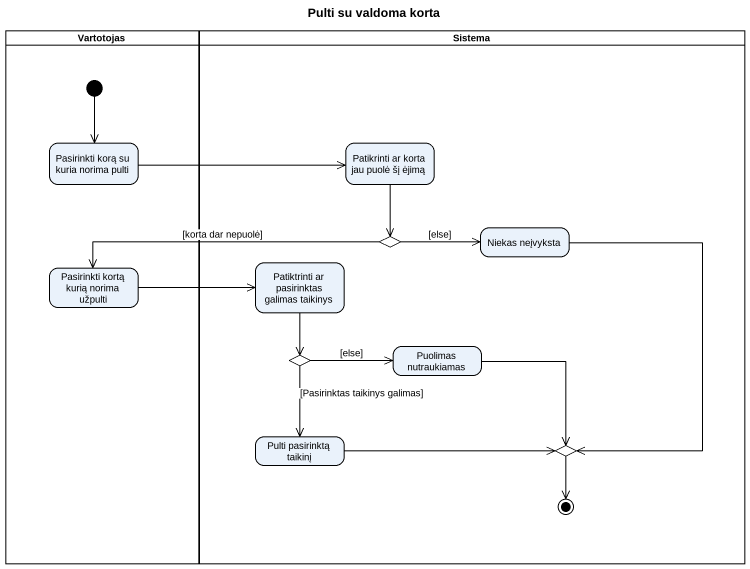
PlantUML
@startuml
title Pulti su valdoma korta
hide empty description
state Vartotojas <<partition>> {
  state "Pasirinkti korą su kuria norima pulti" as Pasirinkti_korą_su_kuria
  state "Pasirinkti kortą kurią norima užpulti" as Pasirinkti_kortą_kurią
  [*] --> Pasirinkti_korą_su_kuria
}
state Sistema <<partition>> {
  state "Patikrinti ar korta jau puolė šį ėjimą" as Patikrinti_ar_korta_jau
  state "Niekas neįvyksta" as Niekas_neįvyksta
  state "Patiktrinti ar pasirinktas galimas taikinys" as Patiktrinti_ar_pasirinktas
  state choice1 <<choice>>
  state choice2 <<choice>>
  state "Puolimas nutraukiamas" as Puolimas_nutraukiamas
  state "Pulti pasirinktą taikinį" as Pulti_pasirinktą_taikinį
  state choice3 <<choice>>
  choice3 --> [*]
}
Pasirinkti_korą_su_kuria -right-> Patikrinti_ar_korta_jau
Patikrinti_ar_korta_jau --> choice1
Niekas_neįvyksta --> choice3
Pasirinkti_kortą_kurią -right-> Patiktrinti_ar_pasirinktas
Patiktrinti_ar_pasirinktas --> choice2
choice1 -right-> Niekas_neįvyksta : [else]
choice1 -left-> Pasirinkti_kortą_kurią : [korta dar nepuolė]
choice2 -right-> Puolimas_nutraukiamas : [else]
choice2 --> Pulti_pasirinktą_taikinį : [Pasirinktas taikinys galimas]
Puolimas_nutraukiamas --> choice3
Pulti_pasirinktą_taikinį -right-> choice3
@enduml
